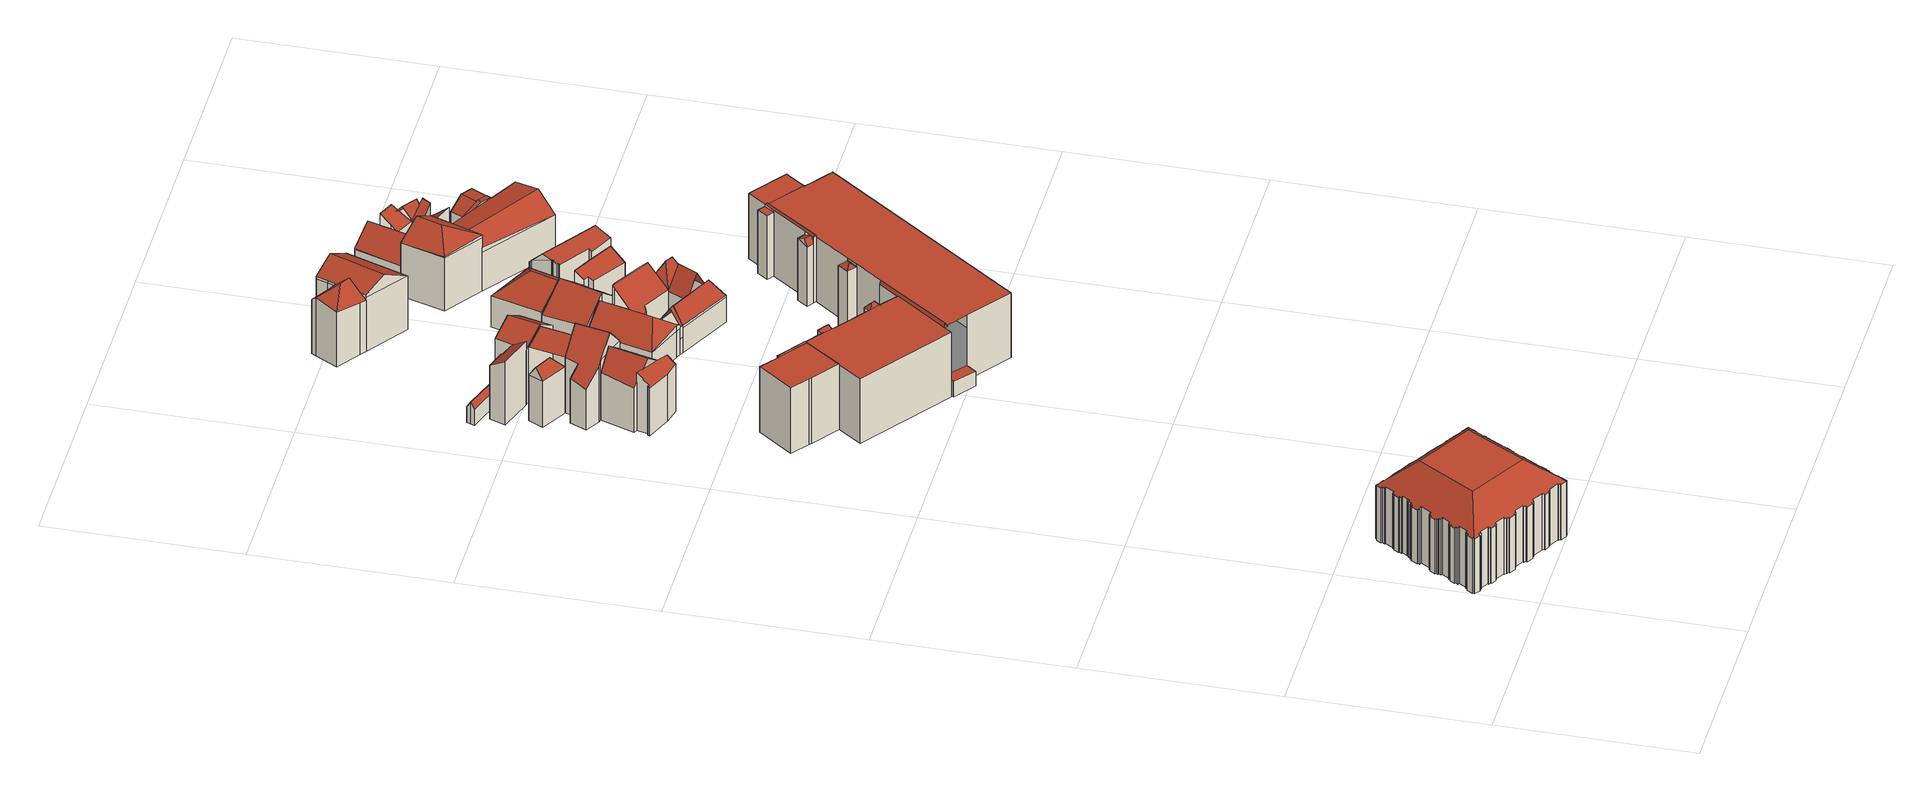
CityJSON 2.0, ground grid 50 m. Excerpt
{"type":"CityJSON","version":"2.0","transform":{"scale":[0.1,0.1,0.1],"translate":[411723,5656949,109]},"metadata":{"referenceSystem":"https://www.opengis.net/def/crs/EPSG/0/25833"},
"CityObjects":{
"building1":{"type":"Building","attributes":{"Dachtyp_tdc":"tdcFreeFormRoof","Gemeindeschluessel":14612000,"Dachneigung":0.504,"QualitaetDacherkennung":62,"Geometrietyp2DReferenz":"3000","measuredHeight":22.84,"function":"31001_9998","roofType":"5000"},"geometry":[{"type":"Solid","lod":"2","boundaries":[[[[0,1,2,3,4,5,6,7,8,9,10,11,12,13,14,15,16,17,18,19,20,21,22,23,24,25,26,27,28,29,30,31,32,33,34,35,36,37,38,39,40,41,42,43,44,45,46,47,48,49,50,51,52,53,54,55,56,57,58,59,60,61,62,63,64,65,66,67,68,69,70,71,72,73,74,75,76,77,78,79,80,81,82,83,84,85,86,87,88,89,90,91,92,93,94,95,96,97,98,99,100,101,102,103,104,105,106,107,108,109,110,111,112,113,114,115,116,117,118,119,120,121,122,123,124,125,126,127,128,129,130,131,132,133,134,135,136,137,138,139,140,141,142,143,144,145,146,147,148,149,150,151,152,153,154,155,156,157,158,159,160,161,162,163,164,165,166,167,168,169,170,171,172,173,174,175,176,177,178,179,180,181,182,183,184,185,186,187,188]],[[189,190,5,4]],[[190,191,6,5]],[[191,192,7,6]],[[192,193,8,7]],[[193,194,9,8]],[[194,195,10,9]],[[195,196,11,10]],[[196,197,12,11]],[[197,198,13,12]],[[198,199,14,13]],[[199,200,15,14]],[[200,201,16,15]],[[201,202,17,16]],[[202,203,18,17]],[[203,204,19,18]],[[204,205,20,19]],[[205,206,21,20]],[[206,207,22,21]],[[207,208,23,22]],[[208,209,24,23]],[[209,210,25,24]],[[210,211,26,25]],[[211,212,27,26]],[[212,213,28,27]],[[213,214,29,28]],[[214,215,30,29]],[[215,216,31,30]],[[216,217,32,31]],[[217,218,33,32]],[[218,219,34,33]],[[219,220,35,34]],[[220,221,36,35]],[[221,222,37,36]],[[222,223,38,37]],[[223,224,39,38]],[[224,225,40,39]],[[225,226,41,40]],[[226,227,42,41]],[[227,228,43,42]],[[228,229,44,43]],[[229,230,45,44]],[[230,231,46,45]],[[231,232,47,46]],[[232,233,48,47]],[[233,234,49,48]],[[234,235,50,49]],[[235,236,51,50]],[[236,237,52,51]],[[237,238,53,52]],[[238,239,54,53]],[[239,240,55,54]],[[240,241,56,55]],[[241,242,57,56]],[[242,243,58,57]],[[243,244,59,58]],[[244,245,60,59]],[[246,247,78,77]],[[248,249,76,75]],[[249,246,77,76]],[[247,250,79,78]],[[250,251,80,79]],[[251,252,81,80]],[[252,253,82,81]],[[253,254,83,82]],[[254,255,84,83]],[[255,256,85,84]],[[256,257,86,85]],[[257,258,87,86]],[[258,259,88,87]],[[259,260,89,88]],[[260,261,90,89]],[[261,262,91,90]],[[262,263,92,91]],[[263,264,93,92]],[[264,265,94,93]],[[265,266,95,94]],[[266,267,96,95]],[[267,268,97,96]],[[268,269,98,97]],[[269,270,99,98]],[[270,271,100,99]],[[271,272,101,100]],[[272,273,102,101]],[[273,274,103,102]],[[274,275,104,103]],[[275,276,105,104]],[[276,277,106,105]],[[277,278,107,106]],[[278,279,108,107]],[[279,280,109,108]],[[280,281,110,109]],[[281,282,111,110]],[[282,283,112,111]],[[283,284,113,112]],[[284,285,114,113]],[[285,286,115,114]],[[286,287,116,115]],[[287,288,117,116]],[[288,289,118,117]],[[289,290,119,118]],[[290,291,120,119]],[[291,292,121,120]],[[292,293,122,121]],[[293,294,123,122]],[[295,296,127,126]],[[294,297,124,123]],[[297,298,125,124]],[[298,295,126,125]],[[296,299,128,127]],[[299,300,129,128]],[[300,301,130,129]],[[301,302,131,130]],[[302,303,132,131]],[[303,304,133,132]],[[304,305,134,133]],[[305,306,135,134]],[[306,307,136,135]],[[307,308,137,136]],[[308,309,138,137]],[[309,310,139,138]],[[310,311,140,139]],[[311,312,141,140]],[[312,313,142,141]],[[314,315,1,0]],[[315,316,2,1]],[[316,317,3,2]],[[317,189,4,3]],[[313,318,143,142]],[[318,319,144,143]],[[319,320,145,144]],[[320,321,146,145]],[[321,322,147,146]],[[322,323,148,147]],[[323,324,149,148]],[[324,325,150,149]],[[325,326,151,150]],[[326,327,152,151]],[[327,328,153,152]],[[328,329,154,153]],[[329,330,155,154]],[[330,331,156,155]],[[331,332,157,156]],[[332,333,158,157]],[[333,334,159,158]],[[334,335,160,159]],[[335,336,161,160]],[[336,337,162,161]],[[337,338,163,162]],[[338,339,164,163]],[[339,340,165,164]],[[340,341,166,165]],[[341,342,167,166]],[[343,344,169,168]],[[344,345,170,169]],[[345,346,171,170]],[[346,347,172,171]],[[347,348,173,172]],[[348,349,174,173]],[[349,350,175,174]],[[350,351,176,175]],[[351,352,177,176]],[[352,353,178,177]],[[353,354,179,178]],[[354,355,180,179]],[[355,356,181,180]],[[356,357,182,181]],[[357,358,183,182]],[[358,359,184,183]],[[359,360,185,184]],[[360,361,186,185]],[[362,363,188,187]],[[363,314,0,188]],[[269,268,267,266,265,264,263,262,261,260,259,258,257,256,255,254,253,252,251,250,247,246,249,248,364,365,366,367,368,369,370,371,372,373,374,375,376,377,245,244,243,242,241,378,379,380,381,271,270]],[[382,383,323,322,321,320,319,318,313,312,311,310,309,308,307,306,305,304,303,302,301,300,299,296,295,298,297,294,293,292,291,290,289,288,287,286,285,284,283,282,281,280,279,278,277,276,275,274,273,272,381,380]],[[363,362,361,360,359,358,357,356,355,354,353,352,351,350,349,348,347,346,345,344,343,342,341,340,339,338,337,336,335,334,333,332,331,330,329,328,327,326,325,324,383,382,384,385,192,191,190,189,317,316,315,314]],[[236,235,234,233,232,231,230,229,228,227,226,225,224,223,222,221,220,219,218,217,216,215,214,213,212,211,210,209,208,207,206,205,204,203,202,201,200,199,198,197,196,195,194,193,385,384,379,378,240,239,238,237]],[[379,384,382,380]],[[324,323,383]],[[241,240,378]],[[193,192,385]],[[272,271,381]],[[361,362,187,186]],[[342,343,168,167]],[[245,377,61,60]],[[377,376,62,61]],[[376,375,63,62]],[[375,374,64,63]],[[374,373,65,64]],[[373,372,66,65]],[[372,371,67,66]],[[371,370,68,67]],[[370,369,69,68]],[[369,368,70,69]],[[368,367,71,70]],[[367,366,72,71]],[[366,365,73,72]],[[365,364,74,73]],[[364,248,75,74]]]],"semantics":{"surfaces":[{"type":"GroundSurface"},{"type":"WallSurface"},{"type":"RoofSurface"}],"values":[[0,1,1,1,1,1,1,1,1,1,1,1,1,1,1,1,1,1,1,1,1,1,1,1,1,1,1,1,1,1,1,1,1,1,1,1,1,1,1,1,1,1,1,1,1,1,1,1,1,1,1,1,1,1,1,1,1,1,1,1,1,1,1,1,1,1,1,1,1,1,1,1,1,1,1,1,1,1,1,1,1,1,1,1,1,1,1,1,1,1,1,1,1,1,1,1,1,1,1,1,1,1,1,1,1,1,1,1,1,1,1,1,1,1,1,1,1,1,1,1,1,1,1,1,1,1,1,1,1,1,1,1,1,1,1,1,1,1,1,1,1,1,1,1,1,1,1,1,1,1,1,1,1,1,1,1,1,1,1,1,1,1,1,1,1,1,1,1,1,1,1,1,1,2,2,2,2,2,1,1,1,1,1,1,1,1,1,1,1,1,1,1,1,1,1,1,1,1,1]]}}]},
"building2":{"type":"Building","attributes":{"Gemeindeschluessel":14612000,"Geometrietyp2DReferenz":"3000","function":"31001_9998","roofType":"9999"},"children":["building2-1","building2-2"]},
"building2-1":{"type":"BuildingPart","attributes":{"Dachtyp_tdc":"tdcFreeFormRoof","Dachneigung":43.99,"QualitaetDacherkennung":14,"Geometrietyp2DReferenz":"3000","measuredHeight":19.43,"roofType":"5000"},"parents":["building2"],"geometry":[{"type":"MultiSurface","lod":"2","boundaries":[[[386,387,388,389]],[[387,390,391,392,388]],[[393,394,395,396,397]],[[394,386,389,395]],[[390,387,398]],[[387,386,394,399,398]],[[394,393,399]],[[393,390,398,399]],[[389,388,392,396,395]]],"semantics":{"surfaces":[{"type":"WallSurface"},{"type":"RoofSurface"},{"type":"GroundSurface"}],"values":[0,0,0,0,1,1,1,1,2]}}]},
"building2-2":{"type":"BuildingPart","attributes":{"Dachtyp_tdc":"tdcPolyFlatRoof","Dachneigung":0,"QualitaetDacherkennung":76,"Geometrietyp2DReferenz":"3000","measuredHeight":18.99,"roofType":"1000"},"parents":["building2"],"geometry":[{"type":"MultiSurface","lod":"2","boundaries":[[[400,401,402,403]],[[401,404,405,402]],[[404,406,407,405]],[[406,408,409,407]],[[408,410,411,409]],[[410,397,396,411]],[[391,400,403,392]],[[391,397,410,408,406,404,401,400]],[[403,402,405,407,409,411,396,392]]],"semantics":{"surfaces":[{"type":"WallSurface"},{"type":"RoofSurface"},{"type":"GroundSurface"}],"values":[0,0,0,0,0,0,0,1,2]}}]},
"building3":{"type":"Building","attributes":{"Gemeindeschluessel":14612000,"Geometrietyp2DReferenz":"3000","function":"31001_9998","roofType":"9999"},"children":["building3-1","building3-2"]},
"building3-1":{"type":"BuildingPart","attributes":{"Dachtyp_tdc":"tdcGableRoof","Dachneigung":37.7,"QualitaetDacherkennung":57,"Geometrietyp2DReferenz":"3000","measuredHeight":18.71,"roofType":"3100"},"parents":["building3"],"geometry":[{"type":"MultiSurface","lod":"2","boundaries":[[[412,413,414,415]],[[416,417,418,419]],[[417,420,421,418]],[[420,422,423,421]],[[422,424,425,423]],[[424,426,427,425]],[[426,412,415,427]],[[422,420,417,416,428,429]],[[429,430,413,412,426,424,422]],[[415,414,431,419,418,421,423,425,427]]],"semantics":{"surfaces":[{"type":"WallSurface"},{"type":"RoofSurface"},{"type":"GroundSurface"}],"values":[0,0,0,0,0,0,0,1,1,2]}}]},
"building3-2":{"type":"BuildingPart","attributes":{"Dachtyp_tdc":"tdcPolyFlatRoof","Dachneigung":40.53,"QualitaetDacherkennung":45,"Geometrietyp2DReferenz":"3000","measuredHeight":16.9,"roofType":"2100"},"parents":["building3"],"geometry":[{"type":"MultiSurface","lod":"2","boundaries":[[[432,433,434,414,413]],[[433,435,436,434]],[[435,437,438,436]],[[437,439,440,438]],[[439,441,442,440]],[[441,443,416,419,442]],[[443,441,439,437,435,433,432,430,444,428]],[[414,434,436,438,440,442,419,431]]],"semantics":{"surfaces":[{"type":"WallSurface"},{"type":"RoofSurface"},{"type":"GroundSurface"}],"values":[0,0,0,0,0,0,1,2]}}]},
"building4":{"type":"Building","attributes":{"Dachtyp_tdc":"tdcFreeFormRoof","Gemeindeschluessel":14612000,"Dachneigung":46.59,"QualitaetDacherkennung":54,"Geometrietyp2DReferenz":"3000","measuredHeight":22.15,"function":"31001_9998","roofType":"5000"},"geometry":[{"type":"Solid","lod":"2","boundaries":[[[[445,446,447,448]],[[446,449,450,447]],[[449,451,452,450]],[[451,453,454,452]],[[453,455,456,454]],[[455,457,458,456]],[[457,459,460,458]],[[459,445,448,460]],[[446,445,461,462]],[[449,462,461,459,457,455,453,451]],[[445,459,461]],[[449,446,462]],[[448,447,450,452,454,456,458,460]]]],"semantics":{"surfaces":[{"type":"WallSurface"},{"type":"RoofSurface"},{"type":"GroundSurface"}],"values":[[0,0,0,0,0,0,0,0,1,1,0,0,2]]}}]},
"building5":{"type":"Building","attributes":{"Dachtyp_tdc":"tdcFreeFormRoof","Gemeindeschluessel":14612000,"Dachneigung":57.34,"QualitaetDacherkennung":11,"Geometrietyp2DReferenz":"3000","measuredHeight":6.26,"function":"31001_9998","roofType":"5000"},"geometry":[{"type":"Solid","lod":"2","boundaries":[[[[463,464,465,466]],[[464,467,468,465]],[[467,469,470,468]],[[469,471,472,470]],[[471,473,474,472]],[[473,475,476,474]],[[475,477,478,476]],[[477,479,480,478]],[[479,481,482,480]],[[481,463,466,482]],[[477,475,473,471,469,467]],[[467,464,463,481,479,477]],[[466,465,468,470,472,474,476,478,480,482]]]],"semantics":{"surfaces":[{"type":"WallSurface"},{"type":"RoofSurface"},{"type":"GroundSurface"}],"values":[[0,0,0,0,0,0,0,0,0,0,1,1,2]]}}]},
"building6":{"type":"Building","attributes":{"Gemeindeschluessel":14612000,"Geometrietyp2DReferenz":"3000","function":"31001_9998","roofType":"9999"},"children":["building6-1","building6-2"]},
"building6-1":{"type":"BuildingPart","attributes":{"Dachtyp_tdc":"tdcGableRoof","Dachneigung":45.61,"QualitaetDacherkennung":53,"Geometrietyp2DReferenz":"3000","measuredHeight":18.88,"roofType":"3100"},"parents":["building6"],"geometry":[{"type":"MultiSurface","lod":"2","boundaries":[[[483,484,448,485]],[[484,486,487,460,448]],[[488,483,485,489]],[[486,484,490]],[[483,488,491]],[[484,483,491,490]],[[488,486,490,491]],[[485,448,460,492,489]]],"semantics":{"surfaces":[{"type":"WallSurface"},{"type":"RoofSurface"},{"type":"GroundSurface"}],"values":[0,0,0,0,0,1,1,2]}}]},
"building6-2":{"type":"BuildingPart","attributes":{"Dachtyp_tdc":"tdcFreeFormRoof","Dachneigung":55.63,"QualitaetDacherkennung":14,"Geometrietyp2DReferenz":"3000","measuredHeight":16.49,"roofType":"5000"},"parents":["building6"],"geometry":[{"type":"MultiSurface","lod":"2","boundaries":[[[487,493,494,460]],[[493,495,496,494]],[[495,497,492,496]],[[498,499,497,495]],[[498,495,493]],[[499,498,493,487]],[[499,487,497]],[[460,494,496,492]]],"semantics":{"surfaces":[{"type":"WallSurface"},{"type":"RoofSurface"},{"type":"GroundSurface"}],"values":[0,0,0,1,0,1,1,2]}}]},
"building7":{"type":"Building","attributes":{"Gemeindeschluessel":14612000,"Geometrietyp2DReferenz":"3000","function":"31001_9998","roofType":"9999"},"children":["building7-1","building7-2"]},
"building7-1":{"type":"BuildingPart","attributes":{"Dachtyp_tdc":"tdcGableRoof","Dachneigung":29.9,"QualitaetDacherkennung":73,"Geometrietyp2DReferenz":"3000","measuredHeight":19.45,"roofType":"3100"},"parents":["building7"],"geometry":[{"type":"MultiSurface","lod":"2","boundaries":[[[500,501,502,503,504]],[[501,505,506,502]],[[505,507,508,506]],[[507,509,485,508]],[[509,510,511,485]],[[510,512,489,511]],[[512,513,514,489]],[[513,515,516,514]],[[510,509,507,505]],[[505,501,500,517,515,513,512,510]],[[516,503,502,506,508,485,511,489,514]]],"semantics":{"surfaces":[{"type":"WallSurface"},{"type":"RoofSurface"},{"type":"GroundSurface"}],"values":[0,0,0,0,0,0,0,0,1,1,2]}}]},
"building7-2":{"type":"BuildingPart","attributes":{"Dachtyp_tdc":"tdcPolyFlatRoof","Dachneigung":32.98,"QualitaetDacherkennung":55,"Geometrietyp2DReferenz":"3000","measuredHeight":18.44,"roofType":"2100"},"parents":["building7"],"geometry":[{"type":"MultiSurface","lod":"2","boundaries":[[[518,519,520,516,515]],[[519,521,522,520]],[[521,523,524,522]],[[523,525,526,524]],[[525,504,503,526]],[[504,525,523,521,519,518,517]],[[516,520,522,524,526,503]]],"semantics":{"surfaces":[{"type":"WallSurface"},{"type":"RoofSurface"},{"type":"GroundSurface"}],"values":[0,0,0,0,0,1,2]}}]},
"building8":{"type":"Building","attributes":{"Gemeindeschluessel":14612000,"Geometrietyp2DReferenz":"3000","function":"31001_9998","roofType":"9999"},"children":["building8-1","building8-2","building8-3","building8-4","building8-5","building8-6","building8-7","building8-8","building8-9","building8-10","building8-11"]},
"building8-1":{"type":"BuildingPart","attributes":{"Dachtyp_tdc":"tdcPolyFlatRoof","Dachneigung":0,"QualitaetDacherkennung":62,"Geometrietyp2DReferenz":"3000","measuredHeight":18.95,"roofType":"1000"},"parents":["building8"],"geometry":[{"type":"MultiSurface","lod":"2","boundaries":[[[527,528,529,530,531]],[[528,532,533,529]],[[532,534,535,533]],[[534,536,537,535]],[[536,538,539,537]],[[538,540,541,542,539]],[[540,538,536,534,532,528,527,543,544]],[[545,530,529,533,535,537,539,542,546]]],"semantics":{"surfaces":[{"type":"WallSurface"},{"type":"RoofSurface"},{"type":"GroundSurface"}],"values":[0,0,0,0,0,0,1,2]}}]},
"building8-2":{"type":"BuildingPart","attributes":{"Dachtyp_tdc":"tdcPolyFlatRoof","Dachneigung":0,"QualitaetDacherkennung":24,"Geometrietyp2DReferenz":"3000","measuredHeight":18.36,"roofType":"1000"},"parents":["building8"],"geometry":[{"type":"MultiSurface","lod":"2","boundaries":[[[547,548,549,550]],[[548,551,552,549]],[[551,531,530,552]],[[531,551,548,547,553]],[[550,549,552,530,545]]],"semantics":{"surfaces":[{"type":"WallSurface"},{"type":"RoofSurface"},{"type":"GroundSurface"}],"values":[0,0,0,1,2]}}]},
"building8-3":{"type":"BuildingPart","attributes":{"Dachtyp_tdc":"tdcFreeFormRoof","Dachneigung":52.41,"QualitaetDacherkennung":15,"Geometrietyp2DReferenz":"3000","measuredHeight":19.5,"roofType":"5000"},"parents":["building8"],"geometry":[{"type":"MultiSurface","lod":"2","boundaries":[[[554,555,556,557]],[[558,559,560]],[[561,558,560,555]],[[561,555,554]],[[558,561,554,559]],[[556,562,563,557]],[[555,560,562,556]],[[560,559,563,562]]],"semantics":{"surfaces":[{"type":"WallSurface"},{"type":"RoofSurface"},{"type":"GroundSurface"}],"values":[0,1,1,1,1,2,0,0]}}]},
"building8-4":{"type":"BuildingPart","attributes":{"Dachtyp_tdc":"tdcPolyFlatRoof","Dachneigung":0,"QualitaetDacherkennung":22,"Geometrietyp2DReferenz":"3000","measuredHeight":18.72,"roofType":"1000"},"parents":["building8"],"geometry":[{"type":"MultiSurface","lod":"2","boundaries":[[[564,565,554,557,566,567]],[[568,569,570,571,563,559]],[[572,573,574,575,576]],[[573,577,578,574]],[[577,579,580,578]],[[579,581,582,580]],[[581,583,584,585,582]],[[583,581,579,577,573,572,569,568,565,564,586]],[[587,566,557,563,571,588,575,574,578,580,582,585]]],"semantics":{"surfaces":[{"type":"WallSurface"},{"type":"RoofSurface"},{"type":"GroundSurface"}],"values":[0,0,0,0,0,0,0,1,2]}}]},
"building8-5":{"type":"BuildingPart","attributes":{"Dachtyp_tdc":"tdcFreeFormRoof","Dachneigung":44.51,"QualitaetDacherkennung":14,"Geometrietyp2DReferenz":"3000","measuredHeight":19.47,"roofType":"5000"},"parents":["building8"],"geometry":[{"type":"MultiSurface","lod":"2","boundaries":[[[589,590,591,592]],[[590,593,594,591]],[[595,589,592,596]],[[597,598,593,590]],[[599,597,590,589]],[[599,589,595]],[[597,599,595,598]],[[592,591,594,600,596]]],"semantics":{"surfaces":[{"type":"WallSurface"},{"type":"RoofSurface"},{"type":"GroundSurface"}],"values":[0,0,0,1,1,1,1,2]}}]},
"building8-6":{"type":"BuildingPart","attributes":{"Dachtyp_tdc":"tdcPolyFlatRoof","Dachneigung":0,"QualitaetDacherkennung":36,"Geometrietyp2DReferenz":"3000","measuredHeight":18.82,"roofType":"1000"},"parents":["building8"],"geometry":[{"type":"MultiSurface","lod":"2","boundaries":[[[601,602,603,594,593]],[[541,604,605,542]],[[604,606,607,605]],[[606,608,609,607]],[[608,610,611,609]],[[610,612,613,614,611]],[[615,616,596,617,618]],[[616,595,596]],[[616,615,619,612,610,608,606,604,541,620,602,601,621]],[[600,594,603,546,542,605,607,609,611,614,622,617,596]]],"semantics":{"surfaces":[{"type":"WallSurface"},{"type":"RoofSurface"},{"type":"GroundSurface"}],"values":[0,0,0,0,0,0,0,0,1,2]}}]},
"building8-7":{"type":"BuildingPart","attributes":{"Dachtyp_tdc":"tdcPolyFlatRoof","Dachneigung":16.25,"QualitaetDacherkennung":24,"Geometrietyp2DReferenz":"3000","measuredHeight":18.44,"roofType":"2100"},"parents":["building8"],"geometry":[{"type":"MultiSurface","lod":"2","boundaries":[[[623,624,625,626]],[[624,567,566,625]],[[584,623,626,585]],[[584,627,567,624,623]],[[626,625,566,587,585]]],"semantics":{"surfaces":[{"type":"WallSurface"},{"type":"RoofSurface"},{"type":"GroundSurface"}],"values":[0,0,0,1,2]}}]},
"building8-8":{"type":"BuildingPart","attributes":{"Dachtyp_tdc":"tdcFreeFormRoof","Dachneigung":60.01,"QualitaetDacherkennung":29,"Geometrietyp2DReferenz":"3000","measuredHeight":19.5,"roofType":"5000"},"parents":["building8"],"geometry":[{"type":"MultiSurface","lod":"2","boundaries":[[[570,628,629,571]],[[628,618,617,629]],[[630,631,628,570,632]],[[630,632,633]],[[631,630,633,618]],[[628,631,618]],[[588,571,629,617,622]]],"semantics":{"surfaces":[{"type":"WallSurface"},{"type":"RoofSurface"},{"type":"GroundSurface"}],"values":[0,0,1,1,1,0,2]}}]},
"building8-9":{"type":"BuildingPart","attributes":{"Dachtyp_tdc":"tdcFreeFormRoof","Dachneigung":55.09,"QualitaetDacherkennung":16,"Geometrietyp2DReferenz":"3000","measuredHeight":19.63,"roofType":"5000"},"parents":["building8"],"geometry":[{"type":"MultiSurface","lod":"2","boundaries":[[[634,635,547,550,636,637]],[[638,639,640,641,603,602]],[[642,643,644]],[[645,642,644,635,634,639]],[[642,645,638,643]],[[638,645,639]],[[641,636,550,545,546,603]]],"semantics":{"surfaces":[{"type":"WallSurface"},{"type":"RoofSurface"},{"type":"GroundSurface"}],"values":[0,0,1,1,1,0,2]}}]},
"building8-10":{"type":"BuildingPart","attributes":{"Dachtyp_tdc":"tdcGableRoof","Dachneigung":24.26,"QualitaetDacherkennung":15,"Geometrietyp2DReferenz":"3000","measuredHeight":19.06,"roofType":"3100"},"parents":["building8"],"geometry":[{"type":"MultiSurface","lod":"2","boundaries":[[[640,646,647,641]],[[646,648,649,647]],[[648,637,636,649]],[[648,646,650]],[[646,640,651,650]],[[637,648,650,651]],[[641,647,649,636]]],"semantics":{"surfaces":[{"type":"WallSurface"},{"type":"RoofSurface"},{"type":"GroundSurface"}],"values":[0,0,0,0,1,1,2]}}]},
"building8-11":{"type":"BuildingPart","attributes":{"Dachtyp_tdc":"tdcPolyFlatRoof","Dachneigung":2.58,"QualitaetDacherkennung":70,"Geometrietyp2DReferenz":"3000","measuredHeight":4.56,"roofType":"2100"},"parents":["building8"],"geometry":[{"type":"MultiSurface","lod":"2","boundaries":[[[613,652,653,614]],[[652,654,655,653]],[[654,656,657,655]],[[656,576,575,657]],[[658,576,656,654,652,613,659]],[[614,653,655,657,575,588,622]]],"semantics":{"surfaces":[{"type":"WallSurface"},{"type":"RoofSurface"},{"type":"GroundSurface"}],"values":[0,0,0,0,1,2]}}]},
"building9":{"type":"Building","attributes":{"name":"Kunsthaus Dresden","Gemeindeschluessel":14612000,"Geometrietyp2DReferenz":"3000","function":"31001_3034","roofType":"9999"},"children":["building9-1","building9-2","building9-3","building9-4","building9-5","building9-6"]},
"building9-1":{"type":"BuildingPart","attributes":{"Dachtyp_tdc":"tdcFreeFormRoof","Dachneigung":57.71,"QualitaetDacherkennung":64,"Geometrietyp2DReferenz":"3000","measuredHeight":12.37,"roofType":"5000"},"parents":["building9"],"geometry":[{"type":"MultiSurface","lod":"2","boundaries":[[[660,661,662,663,664,665]],[[666,667,661,660]],[[667,668,662,661]],[[669,670,664,663]],[[671,666,660,665]],[[672,673,674,671,675,676,677,678]],[[677,679,680,681,682,678]],[[669,683,681,680,684,670]],[[666,674,673,667]],[[671,674,666]],[[667,673,672,685,686,668]]],"semantics":{"surfaces":[{"type":"GroundSurface"},{"type":"WallSurface"},{"type":"RoofSurface"}],"values":[0,1,1,1,1,2,2,1,1,1,1]}}]},
"building9-2":{"type":"BuildingPart","attributes":{"Dachtyp_tdc":"tdcGableRoof","Dachneigung":59.13,"QualitaetDacherkennung":72,"Geometrietyp2DReferenz":"3000","measuredHeight":13.3,"roofType":"3100"},"parents":["building9"],"geometry":[{"type":"MultiSurface","lod":"2","boundaries":[[[687,688,689,690,691]],[[692,693,694,695,696,697]],[[688,687,698,699,700,701]],[[693,692,702,700,699]],[[690,689,697,696]]],"semantics":{"surfaces":[{"type":"WallSurface"},{"type":"RoofSurface"},{"type":"GroundSurface"}],"values":[0,0,1,1,2]}}]},
"building9-3":{"type":"BuildingPart","attributes":{"Dachtyp_tdc":"tdcFreeFormRoof","Dachneigung":66.15,"QualitaetDacherkennung":13,"Geometrietyp2DReferenz":"3000","measuredHeight":13.91,"roofType":"5000"},"parents":["building9"],"geometry":[{"type":"MultiSurface","lod":"2","boundaries":[[[703,704,705,706]],[[704,707,708,705]],[[707,709,692,697,708]],[[710,709,707]],[[707,711,703,712,710]],[[712,703,713,714]],[[710,712,714,701,702,709]],[[704,711,707]],[[703,711,704]],[[706,705,708,697,689]]],"semantics":{"surfaces":[{"type":"WallSurface"},{"type":"RoofSurface"},{"type":"GroundSurface"}],"values":[0,0,0,1,1,1,1,0,0,2]}}]},
"building9-4":{"type":"BuildingPart","attributes":{"Dachtyp_tdc":"tdcHipAndGableRoof","Dachneigung":44.27,"QualitaetDacherkennung":53,"Geometrietyp2DReferenz":"3000","measuredHeight":13.16,"roofType":"5000"},"parents":["building9"],"geometry":[{"type":"MultiSurface","lod":"2","boundaries":[[[684,680,715,716,717,718]],[[719,720,721,722]],[[723,724,725,726]],[[726,725,727,728]],[[718,717,729]],[[730,731,665,664,732,733,734,735,736,737]],[[723,726,731,730,738]],[[726,728,671,665,731]],[[684,718,732,664,670]],[[718,729,733,732]],[[729,739,734,733]],[[739,740,735,734]],[[740,719,736,735]],[[719,722,737,736]],[[729,717,716,741]],[[727,725,724,742,721,720,741,716,715,679,676]],[[740,739,729,741,720,719]]],"semantics":{"surfaces":[{"type":"WallSurface"},{"type":"GroundSurface"},{"type":"RoofSurface"}],"values":[0,0,0,0,0,1,0,0,0,0,0,0,0,0,2,2,2]}}]},
"building9-5":{"type":"BuildingPart","attributes":{"Dachtyp_tdc":"tdcHipAndGableRoof","Dachneigung":56.84,"QualitaetDacherkennung":70,"Geometrietyp2DReferenz":"3000","measuredHeight":12.4,"roofType":"5000"},"parents":["building9"],"geometry":[{"type":"MultiSurface","lod":"2","boundaries":[[[743,694,744]],[[694,745,698,746,685,682,747,744]],[[748,743,744,747]],[[749,743,748,681,683]],[[686,685,746,687,691]],[[695,694,743,749]],[[690,696,750,663,662]],[[686,691,690,662,668]],[[695,749,750,696]],[[749,683,669,663,750]]],"semantics":{"surfaces":[{"type":"RoofSurface"},{"type":"WallSurface"},{"type":"GroundSurface"}],"values":[0,0,0,1,1,1,2,1,1,1]}}]},
"building9-6":{"type":"BuildingPart","attributes":{"Dachtyp_tdc":"tdcPolyFlatRoof","Dachneigung":50.67,"QualitaetDacherkennung":70,"Geometrietyp2DReferenz":"3000","measuredHeight":14.01,"roofType":"2100"},"parents":["building9"],"geometry":[{"type":"MultiSurface","lod":"2","boundaries":[[[751,752,753,754]],[[752,738,730,753]],[[755,756,757,737,722,721]],[[756,758,759,757]],[[758,760,703,706,759]],[[761,762,763,689]],[[762,751,754,763]],[[762,761,713,760,758,756,755,742,764,738,752,751]],[[754,753,730,737,757,759,706,689,763]]],"semantics":{"surfaces":[{"type":"WallSurface"},{"type":"RoofSurface"},{"type":"GroundSurface"}],"values":[0,0,0,0,0,0,0,1,2]}}]},
"building10":{"type":"Building","attributes":{"Gemeindeschluessel":14612000,"Geometrietyp2DReferenz":"3000","function":"31001_9998","roofType":"9999"},"children":["building10-1","building10-2"]},
"building10-1":{"type":"BuildingPart","attributes":{"Dachtyp_tdc":"tdcHipAndGableRoof","Dachneigung":46.77,"QualitaetDacherkennung":33,"Geometrietyp2DReferenz":"3000","measuredHeight":19.54,"roofType":"5000"},"parents":["building10"],"geometry":[{"type":"MultiSurface","lod":"2","boundaries":[[[765,766,767,768]],[[766,769,770,767]],[[769,771,772,770]],[[771,773,774,772]],[[773,775,776,774]],[[775,777,778,779,776]],[[771,769,780]],[[769,766,765,781,782,783,780]],[[783,784,777,775,773,771,780]],[[779,785,768,767,770,772,774,776]]],"semantics":{"surfaces":[{"type":"WallSurface"},{"type":"RoofSurface"},{"type":"GroundSurface"}],"values":[0,0,0,0,0,0,1,1,1,2]}}]},
"building10-2":{"type":"BuildingPart","attributes":{"Dachtyp_tdc":"tdcGableRoof","Dachneigung":30.3,"QualitaetDacherkennung":47,"Geometrietyp2DReferenz":"3000","measuredHeight":19.57,"roofType":"3100"},"parents":["building10"],"geometry":[{"type":"MultiSurface","lod":"2","boundaries":[[[786,787,765,768,788]],[[778,789,790,779]],[[789,791,792,790]],[[791,793,794,792]],[[793,795,796,794]],[[795,786,788,796]],[[795,797,798,786]],[[799,800,784,801,782,802,798,797,803,804]],[[789,799,804,791]],[[791,804,803,793]],[[793,803,797,795]],[[786,798,802,787]],[[778,777,800,799,789]],[[788,768,785,779,790,792,794,796]]],"semantics":{"surfaces":[{"type":"WallSurface"},{"type":"RoofSurface"},{"type":"GroundSurface"}],"values":[0,0,0,0,0,0,1,1,0,0,0,0,0,2]}}]},
"building11":{"type":"Building","attributes":{"Gemeindeschluessel":14612000,"Geometrietyp2DReferenz":"3000","function":"31001_9998","roofType":"9999"},"children":["building11-1","building11-2","building11-3"]},
"building11-1":{"type":"BuildingPart","attributes":{"Dachtyp_tdc":"tdcPolyFlatRoof","Dachneigung":52.43,"QualitaetDacherkennung":63,"Geometrietyp2DReferenz":"3000","measuredHeight":11.21,"roofType":"2100"},"parents":["building11"],"geometry":[{"type":"MultiSurface","lod":"2","boundaries":[[[805,806,807,808]],[[809,805,808,810]],[[809,811,812,806,805]],[[808,807,813,810]],[[806,812,814,813,807]]],"semantics":{"surfaces":[{"type":"WallSurface"},{"type":"RoofSurface"},{"type":"GroundSurface"}],"values":[0,0,1,2,0]}}]},
"building11-2":{"type":"BuildingPart","attributes":{"Dachtyp_tdc":"tdcGableRoof","Dachneigung":38.84,"QualitaetDacherkennung":47,"Geometrietyp2DReferenz":"3000","measuredHeight":14.58,"roofType":"3100"},"parents":["building11"],"geometry":[{"type":"MultiSurface","lod":"2","boundaries":[[[815,816,817,818]],[[819,820,821,822]],[[820,823,809,810,821]],[[814,824,825,813]],[[824,826,827,825]],[[826,828,829,827]],[[828,830,831,829]],[[830,832,833,831]],[[832,834,835,833]],[[834,836,837,835]],[[836,815,818,837]],[[832,830,828,826]],[[826,824,814,811,823,820,819,816,815,836,834,832]],[[818,817,822,821,810,813,825,827,829,831,833,835,837]]],"semantics":{"surfaces":[{"type":"WallSurface"},{"type":"RoofSurface"},{"type":"GroundSurface"}],"values":[0,0,0,0,0,0,0,0,0,0,0,1,1,2]}}]},
"building11-3":{"type":"BuildingPart","attributes":{"Dachtyp_tdc":"tdcPolyFlatRoof","Dachneigung":33.16,"QualitaetDacherkennung":56,"Geometrietyp2DReferenz":"3000","measuredHeight":12.74,"roofType":"2100"},"parents":["building11"],"geometry":[{"type":"MultiSurface","lod":"2","boundaries":[[[838,839,840,841]],[[839,842,819,822,840]],[[843,844,845,817,816]],[[844,846,847,845]],[[846,848,849,847]],[[848,838,841,849]],[[848,846,844,843,842,839,838]],[[841,840,822,817,845,847,849]]],"semantics":{"surfaces":[{"type":"WallSurface"},{"type":"RoofSurface"},{"type":"GroundSurface"}],"values":[0,0,0,0,0,0,1,2]}}]},
"building12":{"type":"Building","attributes":{"Dachtyp_tdc":"tdcHipAndGableRoof","Gemeindeschluessel":14612000,"Dachneigung":34.46,"QualitaetDacherkennung":48,"Geometrietyp2DReferenz":"3000","measuredHeight":13.91,"function":"31001_9998","roofType":"5000"},"geometry":[{"type":"Solid","lod":"2","boundaries":[[[[850,851,852,853]],[[851,854,855,852]],[[854,856,857,855]],[[856,858,859,857]],[[858,860,861,859]],[[860,862,863,861]],[[862,864,865,863]],[[864,866,867,865]],[[866,868,869,867]],[[868,870,871,869]],[[870,872,873,871]],[[872,874,875,873]],[[874,876,877,875]],[[876,878,879,877]],[[878,850,853,879]],[[874,872,880]],[[872,870,868,880]],[[868,866,864,862,860,858,856,854,851,850,878,876,874,880]],[[853,852,855,857,859,861,863,865,867,869,871,873,875,877,879]]]],"semantics":{"surfaces":[{"type":"WallSurface"},{"type":"RoofSurface"},{"type":"GroundSurface"}],"values":[[0,0,0,0,0,0,0,0,0,0,0,0,0,0,0,1,1,1,2]]}}]},
"building13":{"type":"Building","attributes":{"Dachtyp_tdc":"tdcFreeFormRoof","Gemeindeschluessel":14612000,"Dachneigung":47,"QualitaetDacherkennung":44,"Geometrietyp2DReferenz":"3000","measuredHeight":16.25,"function":"31001_9998","roofType":"5000"},"geometry":[{"type":"Solid","lod":"2","boundaries":[[[[881,882,883,884,885,886,887,888,889,890,891,892,893]],[[894,895,882,881]],[[895,896,883,882]],[[896,897,884,883]],[[897,898,885,884]],[[898,899,886,885]],[[899,900,887,886]],[[900,901,888,887]],[[901,902,889,888]],[[902,903,890,889]],[[903,904,891,890]],[[904,905,892,891]],[[905,906,893,892]],[[906,894,881,893]],[[907,895,894,906,908]],[[908,905,904,903,902,901,900,899,898,897,896,907]],[[906,905,908]],[[896,895,907]]]],"semantics":{"surfaces":[{"type":"GroundSurface"},{"type":"WallSurface"},{"type":"RoofSurface"}],"values":[[0,1,1,1,1,1,1,1,1,1,1,1,1,1,2,2,1,1]]}}]},
"building14":{"type":"Building","attributes":{"Gemeindeschluessel":14612000,"Geometrietyp2DReferenz":"3000","function":"31001_9998","roofType":"9999"},"children":["building14-1","building14-2","building14-3","building14-4"]},
"building14-1":{"type":"BuildingPart","attributes":{"Dachtyp_tdc":"tdcGableRoof","Dachneigung":10.02,"QualitaetDacherkennung":24,"Geometrietyp2DReferenz":"3000","measuredHeight":16.29,"roofType":"3100"},"parents":["building14"],"geometry":[{"type":"MultiSurface","lod":"2","boundaries":[[[909,910,911,912]],[[910,913,914,911]],[[913,915,916,914]],[[917,913,918,919,920,921]],[[922,923,924,925,926,927,928,919,918]],[[909,923,922,910]],[[910,922,918,913]],[[913,917,915]],[[916,929,912,911,914]]],"semantics":{"surfaces":[{"type":"WallSurface"},{"type":"RoofSurface"},{"type":"GroundSurface"}],"values":[0,0,0,1,1,0,0,0,2]}}]},
"building14-2":{"type":"BuildingPart","attributes":{"Dachtyp_tdc":"tdcGableRoof","Dachneigung":38.31,"QualitaetDacherkennung":52,"Geometrietyp2DReferenz":"3000","measuredHeight":16.13,"roofType":"3100"},"parents":["building14"],"geometry":[{"type":"MultiSurface","lod":"2","boundaries":[[[930,931,932,933]],[[931,934,935,932]],[[934,936,937,935]],[[934,931,938]],[[931,930,939,940,941,938]],[[936,934,938,941,942,943]],[[933,932,935,937]]],"semantics":{"surfaces":[{"type":"WallSurface"},{"type":"RoofSurface"},{"type":"GroundSurface"}],"values":[0,0,0,0,1,1,2]}}]},
"building14-3":{"type":"BuildingPart","attributes":{"Dachtyp_tdc":"tdcHipAndGableRoof","Dachneigung":29.75,"QualitaetDacherkennung":56,"Geometrietyp2DReferenz":"3000","measuredHeight":19.17,"roofType":"5000"},"parents":["building14"],"geometry":[{"type":"MultiSurface","lod":"2","boundaries":[[[944,945,946,916,915,917]],[[945,947,948,946]],[[947,949,950,948]],[[949,951,952,950]],[[951,953,954,952]],[[953,955,954]],[[956,957,958]],[[959,960,961,962,958,957,920,928]],[[956,958,962,947]],[[949,961,960,951]],[[947,962,961,949]],[[951,960,959,953]],[[944,957,956,945]],[[945,956,947]],[[916,946,948,950,952,954,929]]],"semantics":{"surfaces":[{"type":"WallSurface"},{"type":"RoofSurface"},{"type":"GroundSurface"}],"values":[0,0,0,0,0,0,1,1,1,0,0,0,0,0,2]}}]},
"building14-4":{"type":"BuildingPart","attributes":{"Dachtyp_tdc":"tdcGableRoof","Dachneigung":16.79,"QualitaetDacherkennung":12,"Geometrietyp2DReferenz":"3000","measuredHeight":16.14,"roofType":"3100"},"parents":["building14"],"geometry":[{"type":"MultiSurface","lod":"2","boundaries":[[[963,964,923,909,912,937,936]],[[964,963,965,966]],[[955,967,925,966,965,942,940]],[[937,912,929,954,933]]],"semantics":{"surfaces":[{"type":"WallSurface"},{"type":"RoofSurface"},{"type":"GroundSurface"}],"values":[0,1,1,2]}}]},
"building15":{"type":"Building","attributes":{"Gemeindeschluessel":14612000,"Geometrietyp2DReferenz":"3000","function":"31001_9998","roofType":"9999"},"children":["building15-1","building15-2","building15-3","building15-4","building15-5"]},
"building15-1":{"type":"BuildingPart","attributes":{"Dachtyp_tdc":"tdcPolyFlatRoof","Dachneigung":44.47,"QualitaetDacherkennung":57,"Geometrietyp2DReferenz":"3000","measuredHeight":13.58,"roofType":"2100"},"parents":["building15"],"geometry":[{"type":"MultiSurface","lod":"2","boundaries":[[[968,969,970,971,972,973]],[[974,975,976,977]],[[977,969,968,978,974]],[[975,972,971,976]]],"semantics":{"surfaces":[{"type":"WallSurface"},{"type":"RoofSurface"},{"type":"GroundSurface"}],"values":[0,0,1,2]}}]},
"building15-2":{"type":"BuildingPart","attributes":{"Dachtyp_tdc":"tdcFreeFormRoof","Dachneigung":53.95,"QualitaetDacherkennung":9,"Geometrietyp2DReferenz":"3000","measuredHeight":13.03,"roofType":"5000"},"parents":["building15"],"geometry":[{"type":"MultiSurface","lod":"2","boundaries":[[[979,980,981,982]],[[980,973,972,981]],[[983,973,980]],[[984,983,980,979,985]],[[983,984,986,978,973]],[[975,982,981,972]]],"semantics":{"surfaces":[{"type":"WallSurface"},{"type":"RoofSurface"},{"type":"GroundSurface"}],"values":[0,0,0,1,1,2]}}]},
"building15-3":{"type":"BuildingPart","attributes":{"Dachtyp_tdc":"tdcPolyFlatRoof","Dachneigung":42.32,"QualitaetDacherkennung":56,"Geometrietyp2DReferenz":"3000","measuredHeight":14.64,"roofType":"2100"},"parents":["building15"],"geometry":[{"type":"MultiSurface","lod":"2","boundaries":[[[987,988,952,989]],[[988,990,950,952]],[[990,991,992,993,994,950]],[[995,977,976,996,997]],[[970,987,989,971]],[[970,977,995,998,991,990,988,987]],[[989,952,950,994,996,976,971]]],"semantics":{"surfaces":[{"type":"WallSurface"},{"type":"RoofSurface"},{"type":"GroundSurface"}],"values":[0,0,0,0,0,1,2]}}]},
"building15-4":{"type":"BuildingPart","attributes":{"Dachtyp_tdc":"tdcPolyFlatRoof","Dachneigung":39.75,"QualitaetDacherkennung":65,"Geometrietyp2DReferenz":"3000","measuredHeight":13.14,"roofType":"2100"},"parents":["building15"],"geometry":[{"type":"MultiSurface","lod":"2","boundaries":[[[999,1000,1001,1002,975]],[[1003,1004,979,982,1005,1006,1007]],[[1003,1008,1000,999,1009,985,1004]],[[982,975,1002,1005]]],"semantics":{"surfaces":[{"type":"WallSurface"},{"type":"RoofSurface"},{"type":"GroundSurface"}],"values":[0,0,1,2]}}]},
"building15-5":{"type":"BuildingPart","attributes":{"Dachtyp_tdc":"tdcGableRoof","Dachneigung":43.86,"QualitaetDacherkennung":56,"Geometrietyp2DReferenz":"3000","measuredHeight":14.02,"roofType":"3100"},"parents":["building15"],"geometry":[{"type":"MultiSurface","lod":"2","boundaries":[[[1001,997,996,1002]],[[993,1010,948,994]],[[1010,1011,1012,948]],[[1011,1006,1005,1012]],[[992,998,995,1013,1008,1007,1014,1015]],[[1016,1010,1015,1014]],[[1011,1016,1014,1007,1006]],[[1010,1016,1011]],[[1001,1000,1013,995,997]],[[993,992,1015,1010]],[[1002,996,994,948,1012,1005]]],"semantics":{"surfaces":[{"type":"WallSurface"},{"type":"RoofSurface"},{"type":"GroundSurface"}],"values":[0,0,0,0,1,1,0,0,0,0,2]}}]}
},
"vertices":[
[387,301,7],[386,299,7],[409,285,7],[410,287,7],[415,285,7],[416,287,7],[432,277,7],[431,275,7],[434,273,7],[425,257,7],[421,259,7],[418,254,7],[415,256,7],[400,231,7],[402,229,7],[401,227,7],[403,226,7],[401,223,7],[405,222,7],[397,209,7],[394,211,7],[392,207,7],[388,209,7],[375,186,7],[378,184,7],[375,177,7],[378,175,7],[375,170,7],[377,168,7],[368,153,7],[365,154,7],[362,149,7],[355,152,7],[342,129,7],[349,125,7],[346,120,7],[348,119,7],[338,102,7],[336,103,7],[332,96,7],[329,98,7],[326,92,7],[322,94,7],[310,73,7],[314,71,7],[312,67,7],[314,66,7],[306,51,7],[303,53,7],[301,49,7],[297,52,7],[283,28,7],[287,25,7],[284,21,7],[288,19,7],[278,2,7],[275,5,7],[274,2,7],[258,11,7],[259,13,7],[254,16,7],[255,18,7],[230,32,7],[229,31,7],[224,34,7],[223,32,7],[211,38,7],[213,41,7],[208,44,7],[209,45,7],[180,61,7],[179,58,7],[172,62,7],[171,59,7],[155,68,7],[157,72,7],[150,76,7],[151,78,7],[128,92,7],[126,89,7],[120,92,7],[119,89,7],[103,98,7],[104,101,7],[99,104,7],[99,105,7],[93,109,7],[95,111,7],[71,125,7],[70,123,7],[65,125,7],[64,123,7],[51,131,7],[52,133,7],[47,136,7],[49,138,7],[26,151,7],[25,149,7],[19,153,7],[17,150,7],[3,159,7],[5,162,7],[2,164,7],[12,180,7],[15,178,7],[18,184,7],[21,182,7],[34,204,7],[30,206,7],[34,212,7],[32,214,7],[39,227,7],[41,225,7],[45,232,7],[48,231,7],[60,251,7],[57,253,7],[60,259,7],[58,260,7],[61,265,7],[59,267,7],[68,282,7],[70,281,7],[73,285,7],[77,283,7],[93,309,7],[88,312,7],[90,316,7],[88,317,7],[98,334,7],[100,333,7],[103,338,7],[106,336,7],[110,344,7],[112,342,7],[116,348,7],[123,361,7],[120,362,7],[124,369,7],[122,370,7],[129,383,7],[132,382,7],[135,387,7],[138,386,7],[151,409,7],[149,410,7],[153,417,7],[150,419,7],[158,432,7],[162,431,7],[165,435,7],[179,427,7],[177,424,7],[182,421,7],[181,418,7],[204,405,7],[206,408,7],[211,405,7],[213,407,7],[225,400,7],[223,397,7],[229,394,7],[228,391,7],[251,378,7],[252,380,7],[256,377,7],[257,379,7],[263,376,7],[264,378,7],[279,369,7],[278,366,7],[284,362,7],[283,361,7],[309,347,7],[310,348,7],[314,346,7],[315,348,7],[332,338,7],[331,335,7],[336,331,7],[335,330,7],[340,327,7],[339,326,7],[363,311,7],[364,314,7],[369,311,7],[372,312,7],[383,305,7],[383,303,7],[415,285,166],[416,287,164],[432,277,164],[431,275,167],[434,273,164],[425,257,164],[421,259,169],[418,254,168],[415,256,171],[400,231,172],[402,229,170],[401,227,170],[403,226,168],[401,223,168],[405,222,164],[397,209,164],[394,211,168],[392,207,167],[388,209,172],[375,186,172],[378,184,168],[375,177,168],[378,175,165],[375,170,165],[377,168,163],[368,153,162],[365,154,165],[362,149,165],[355,152,172],[342,129,172],[349,125,165],[346,120,165],[348,119,163],[338,102,163],[336,103,166],[332,96,165],[329,98,168],[326,92,168],[322,94,172],[310,73,173],[314,71,169],[312,67,169],[314,66,166],[306,51,166],[303,53,169],[301,49,169],[297,52,173],[283,28,173],[287,25,169],[284,21,169],[288,19,166],[278,2,166],[275,5,168],[274,2,166],[258,11,166],[259,13,168],[254,16,168],[151,78,170],[128,92,170],[157,72,167],[150,76,167],[126,89,167],[120,92,167],[119,89,164],[103,98,164],[104,101,166],[99,104,166],[99,105,168],[93,109,168],[95,111,170],[71,125,170],[70,123,168],[65,125,168],[64,123,166],[51,131,166],[52,133,168],[47,136,168],[49,138,171],[26,151,171],[25,149,169],[19,153,169],[17,150,166],[3,159,166],[5,162,169],[2,164,166],[12,180,166],[15,178,169],[18,184,169],[21,182,172],[34,204,172],[30,206,169],[34,212,169],[32,214,166],[39,227,166],[41,225,168],[45,232,168],[48,231,171],[60,251,172],[57,253,168],[60,259,168],[58,260,165],[61,265,165],[59,267,163],[68,282,163],[70,281,166],[73,285,166],[88,312,165],[90,316,165],[77,283,170],[93,309,171],[88,317,162],[98,334,163],[100,333,165],[103,338,165],[106,336,168],[110,344,168],[112,342,171],[116,348,171],[123,361,171],[120,362,168],[124,369,168],[122,370,165],[129,383,165],[132,382,167],[135,387,167],[387,301,166],[386,299,168],[409,285,168],[410,287,166],[138,386,171],[151,409,170],[149,410,168],[153,417,168],[150,419,165],[158,432,165],[162,431,166],[165,435,161],[179,427,161],[177,424,165],[182,421,165],[181,418,167],[204,405,167],[206,408,164],[211,405,164],[213,407,162],[225,400,162],[223,397,165],[229,394,165],[228,391,167],[251,378,168],[252,380,166],[256,377,166],[257,379,164],[263,376,164],[264,378,162],[279,369,161],[278,366,164],[284,362,164],[283,361,166],[309,347,165],[310,348,164],[314,346,164],[315,348,161],[332,338,161],[331,335,165],[336,331,165],[335,330,167],[340,327,167],[339,326,169],[363,311,169],[364,314,166],[369,311,167],[372,312,164],[383,305,165],[383,303,166],[155,68,164],[171,59,164],[172,62,167],[179,58,167],[180,61,170],[209,45,170],[208,44,169],[213,41,169],[211,38,166],[223,32,166],[224,34,168],[229,31,168],[230,32,170],[255,18,170],[276,4,168],[246,99,234],[95,186,234],[4,161,169],[184,334,235],[160,432,166],[330,250,235],[431,274,167],
[265,1898,226],[334,1848,226],[334,1848,35],[265,1898,35],[331,1843,226],[331,1843,225],[331,1843,35],[260,1895,226],[264,1899,226],[264,1899,35],[260,1895,35],[260,1895,225],[330,1847,229],[264,1895,229],
[265,1751,225],[197,1801,225],[197,1801,35],[265,1751,35],[191,1806,225],[191,1806,35],[146,1839,225],[146,1839,35],[213,1930,225],[213,1930,35],[257,1897,225],[257,1897,35],
[252,2175,172],[248,2161,172],[248,2161,40],[252,2175,40],[147,2210,180],[138,2215,168],[138,2215,40],[147,2210,40],[169,2302,178],[169,2302,40],[210,2293,227],[210,2293,40],[270,2280,179],[270,2280,40],[270,2278,179],[270,2278,40],[167,2200,206],[183,2193,227],[215,2177,200],[183,2193,40],
[248,2161,196],[243,2139,177],[243,2139,40],[201,2149,174],[201,2149,40],[133,2176,177],[133,2176,40],[135,2181,182],[135,2181,40],[140,2179,181],[140,2179,40],[147,2210,209],[183,2193,204],
[286,2368,204],[270,2280,202],[270,2280,41],[286,2368,41],[169,2302,212],[169,2302,41],[159,2304,201],[159,2304,41],[122,2326,157],[122,2326,41],[141,2369,169],[141,2369,41],[165,2356,196],[165,2356,41],[177,2390,201],[177,2390,41],[234,2379,262],[216,2291,262],
[145,2590,81],[213,2567,81],[213,2567,36],[145,2590,36],[210,2557,98],[210,2557,36],[199,2524,42],[199,2524,36],[187,2528,42],[187,2528,36],[194,2551,81],[194,2551,36],[86,2586,81],[86,2586,36],[90,2597,99],[90,2597,36],[93,2606,84],[93,2606,36],[94,2607,81],[94,2607,36],
[300,2448,173],[286,2368,171],[300,2448,41],[177,2390,202],[177,2390,174],[197,2482,203],[197,2482,41],[229,2380,230],[247,2466,230],[187,2436,41],
[108,2428,174],[108,2428,41],[127,2466,174],[127,2466,41],[187,2436,174],[117,2447,205],[162,2424,206],
[199,2524,201],[213,2567,202],[213,2567,41],[199,2524,41],[199,2524,199],[267,2549,235],[267,2549,41],[317,2532,200],[317,2532,41],[300,2448,197],[246,2466,235],[246,2466,41],[197,2482,206],[190,2485,201],[190,2485,41],[187,2486,199],[187,2486,41],[198,2521,201],
[187,2486,225],[97,2516,224],[97,2516,41],[113,2556,196],[113,2556,41],[163,2540,196],[163,2540,41],[162,2536,199],[162,2536,41],
[847,2065,225],[881,2112,225],[881,2112,36],[847,2065,36],[847,2065,219],[888,2107,225],[888,2107,36],[977,2043,225],[977,2043,36],[972,2037,225],[972,2037,36],[943,1997,225],[943,1997,36],[940,1992,225],[940,1992,224],[940,1992,36],[845,2063,225],[850,2059,225],[845,2063,36],[850,2059,36],
[827,2039,219],[810,2051,219],[810,2051,36],[827,2039,36],[829,2078,219],[829,2078,36],[845,2063,219],
[497,1729,216],[510,1747,216],[510,1747,36],[497,1729,36],[521,1725,231],[523,1710,216],[536,1728,216],[512,1731,231],[536,1728,36],[523,1710,36],
[406,1795,223],[497,1729,223],[406,1795,36],[406,1795,213],[523,1710,223],[564,1679,223],[564,1679,220],[564,1679,36],[451,1524,223],[221,1690,223],[221,1690,36],[451,1524,36],[451,1524,81],[265,1751,223],[265,1751,36],[334,1848,223],[334,1848,36],[336,1850,223],[336,1850,36],[382,1816,223],[382,1816,214],[382,1816,36],[380,1814,223],[380,1814,36],[466,1545,36],
[641,1819,216],[660,1845,216],[660,1845,36],[641,1819,36],[683,1828,216],[683,1828,36],[665,1801,216],[665,1801,36],[663,1824,230],[684,1828,216],[659,1818,230],[684,1828,36],
[683,1828,224],[749,1918,224],[749,1918,36],[954,1981,224],[954,1981,36],[982,1960,224],[982,1960,36],[1009,1939,224],[1009,1939,36],[635,1423,224],[635,1423,36],[525,1503,224],[525,1503,78],[525,1503,36],[611,1727,224],[665,1801,224],[611,1727,36],[611,1727,220],[476,1538,224],[850,2059,224],[684,1828,224],[476,1538,36],
[393,1832,220],[420,1813,220],[420,1813,36],[393,1832,36],[380,1814,213],
[603,1732,220],[603,1732,36],[474,1546,231],[607,1730,229],[466,1545,220],[476,1538,220],
[762,1949,226],[827,2039,226],[762,1949,36],[762,1949,216],[749,1918,226],[742,1923,226],[742,1923,208],[742,1923,36],[846,2059,231],[850,2059,226],[845,2063,226],[746,1920,232],
[725,1935,208],[725,1935,36],[745,1962,216],[745,1962,36],[732,1944,226],[749,1931,226],
[507,1478,78],[507,1478,36],[452,1518,81],[452,1518,36],[455,1521,81],[455,1521,36],[466,1545,81],[476,1538,81],
[502,2249,38],[507,2238,38],[503,2231,38],[476,2176,38],[468,2180,38],[489,2255,38],[502,2249,83],[507,2238,83],[503,2231,83],[476,2176,83],[468,2180,83],[489,2255,83],[503,2231,114],[507,2238,102],[502,2249,87],[484,2236,114],[482,2232,122],[476,2207,162],[490,2203,162],[469,2182,122],[468,2180,118],[476,2176,116],[489,2202,160],[476,2176,110],[468,2180,114],[503,2231,112],[503,2231,110],
[585,2191,111],[610,2242,111],[610,2242,38],[585,2191,38],[585,2191,110],[669,2209,116],[646,2161,116],[646,2161,115],[646,2161,110],[646,2161,38],[669,2209,38],[587,2190,114],[617,2175,171],[641,2225,171],[614,2240,119],[668,2210,119],
[621,2295,119],[684,2258,119],[684,2258,38],[621,2295,38],[691,2254,119],[691,2254,38],[669,2209,119],[658,2244,177],[684,2258,120],[639,2255,177],[611,2246,119],[610,2242,119],
[468,2180,122],[460,2184,129],[456,2186,129],[456,2186,114],[404,2391,114],[459,2373,170],[516,2354,121],[516,2354,114],[499,2291,114],[499,2291,122],[494,2275,122],[494,2275,114],[489,2255,122],[489,2255,114],[360,2223,114],[499,2291,38],[494,2275,38],[456,2186,38],[360,2223,38],[382,2307,38],[387,2325,38],[404,2391,38],[516,2354,38],[499,2291,99],[382,2307,114],[387,2325,114],[422,2236,170],[504,2310,122],
[620,2105,114],[608,2145,162],[635,2166,115],[585,2191,114],[489,2201,162],[476,2176,118],[620,2105,110],[620,2105,38],
[530,2277,104],[522,2278,99],[522,2278,38],[530,2277,38],[516,2354,176],[522,2352,178],[522,2352,38],[609,2302,178],[609,2302,38],[621,2295,178],[610,2242,115],[537,2282,113],[537,2282,38],[502,2303,114],
[310,2900,188],[295,2911,190],[295,2911,41],[310,2900,41],[234,2953,198],[234,2953,41],[266,3010,209],[266,3010,41],[273,3022,197],[273,3022,41],[317,2991,202],[317,2991,41],[339,2982,199],[339,2982,197],[339,2982,41],[297,2959,236],[313,2908,197],[315,2915,204],[325,2944,236],[337,2977,204],[325,2944,41],
[416,2825,197],[310,2900,197],[416,2825,41],[346,3001,197],[346,3001,41],[356,3031,197],[356,3031,41],[373,3024,197],[373,3024,41],[472,2986,197],[472,2986,41],[409,3010,236],[358,2866,236],[346,3001,204],[339,2982,204],[325,2944,204],[310,2900,204],[373,3024,215],[356,3031,204],
[624,2327,113],[609,2302,151],[609,2302,39],[624,2327,39],[538,2377,113],[538,2377,39],[532,2361,135],[527,2350,151],[527,2350,39],[527,2350,136],
[559,2463,139],[568,2458,131],[568,2458,39],[559,2463,39],[559,2433,132],[555,2422,132],[555,2422,39],[559,2433,39],[538,2377,135],[522,2352,140],[522,2352,39],[470,2369,185],[470,2369,39],[404,2391,129],[404,2391,39],[434,2506,124],[434,2506,39],[505,2480,185],[505,2480,39],[540,2468,155],[540,2468,39],[558,2461,139],[558,2461,39],
[569,2414,141],[573,2426,149],[573,2426,39],[569,2414,39],[559,2433,149],[568,2458,166],[623,2430,166],[623,2430,39],[683,2398,165],[683,2398,39],[664,2359,137],[664,2359,39],
[553,2510,153],[557,2508,151],[557,2508,41],[553,2510,41],[556,2506,151],[556,2506,41],[554,2507,152],[554,2507,41],[550,2496,153],[550,2496,41],[553,2494,150],[553,2494,41],[551,2490,151],[551,2490,41],[548,2493,154],[548,2493,41],[540,2468,154],[540,2468,41],[502,2481,180],[502,2481,41],[434,2506,131],[434,2506,41],[472,2637,130],[472,2637,41],[572,2569,153],[572,2569,41],[573,2568,152],[573,2568,41],[570,2562,153],[570,2562,41],[524,2553,180],
[573,2568,43],[715,2470,43],[683,2398,43],[623,2430,43],[628,2438,43],[551,2490,43],[553,2494,43],[550,2496,43],[554,2507,43],[556,2506,43],[557,2508,43],[553,2510,43],[570,2562,43],[573,2568,169],[715,2470,169],[683,2398,188],[623,2430,185],[628,2438,189],[551,2490,189],[553,2494,191],[550,2496,190],[554,2507,195],[556,2506,195],[557,2508,196],[553,2510,196],[570,2562,177],[701,2439,205],[561,2535,205],
[766,2706,153],[845,2665,153],[845,2665,41],[766,2706,41],[790,2556,153],[790,2556,41],[606,2689,153],[606,2689,41],[606,2689,168],[814,2603,204],[620,2724,204],[619,2723,203],[616,2715,195],[845,2665,192],[766,2706,193],[754,2713,193],[711,2736,194],[638,2774,195],[638,2773,195],[621,2728,203],[638,2774,41],
[702,2750,172],[722,2792,172],[722,2792,41],[702,2750,41],[793,2758,195],[793,2758,41],[772,2717,195],[772,2717,41],[757,2775,202],[715,2744,184],[733,2735,200],[736,2734,202],[739,2733,202],[770,2718,195],
[606,2689,195],[509,2757,195],[509,2757,41],[543,2871,195],[543,2871,41],[658,2826,195],[658,2826,41],[656,2822,195],[656,2822,41],[640,2779,195],[640,2779,41],[640,2779,169],[509,2757,197],[606,2689,204],[583,2781,233],[640,2779,202],[656,2822,202],[658,2826,201],[605,2847,233],
[772,2717,196],[766,2706,196],[741,2732,202],[736,2722,202],[638,2774,169],
[753,2867,177],[743,2846,174],[743,2846,135],[743,2846,41],[753,2867,41],[753,2867,140],[715,2884,135],[715,2884,41],[706,2860,41],[706,2860,135],[719,2882,140],
[717,2934,140],[771,2901,140],[771,2901,41],[717,2934,41],[762,2884,166],[716,2908,172],[716,2918,160],[715,2884,140],
[716,2794,188],[656,2822,183],[716,2794,41],[658,2826,179],[643,2832,179],[643,2832,135],[643,2832,129],[643,2832,41],[656,2879,135],[656,2879,41],[656,2879,129],[656,2878,135],
[715,2884,133],[664,2906,134],[664,2906,129],[664,2906,41],[677,2951,173],[717,2934,173],[677,2951,41],[677,2951,129],[677,2951,137],[665,2908,136],[715,2893,140],
[543,2871,129],[582,2991,129],[582,2991,41],[664,2906,136],[630,2971,181],[594,2851,181],[582,2991,131]
]}
